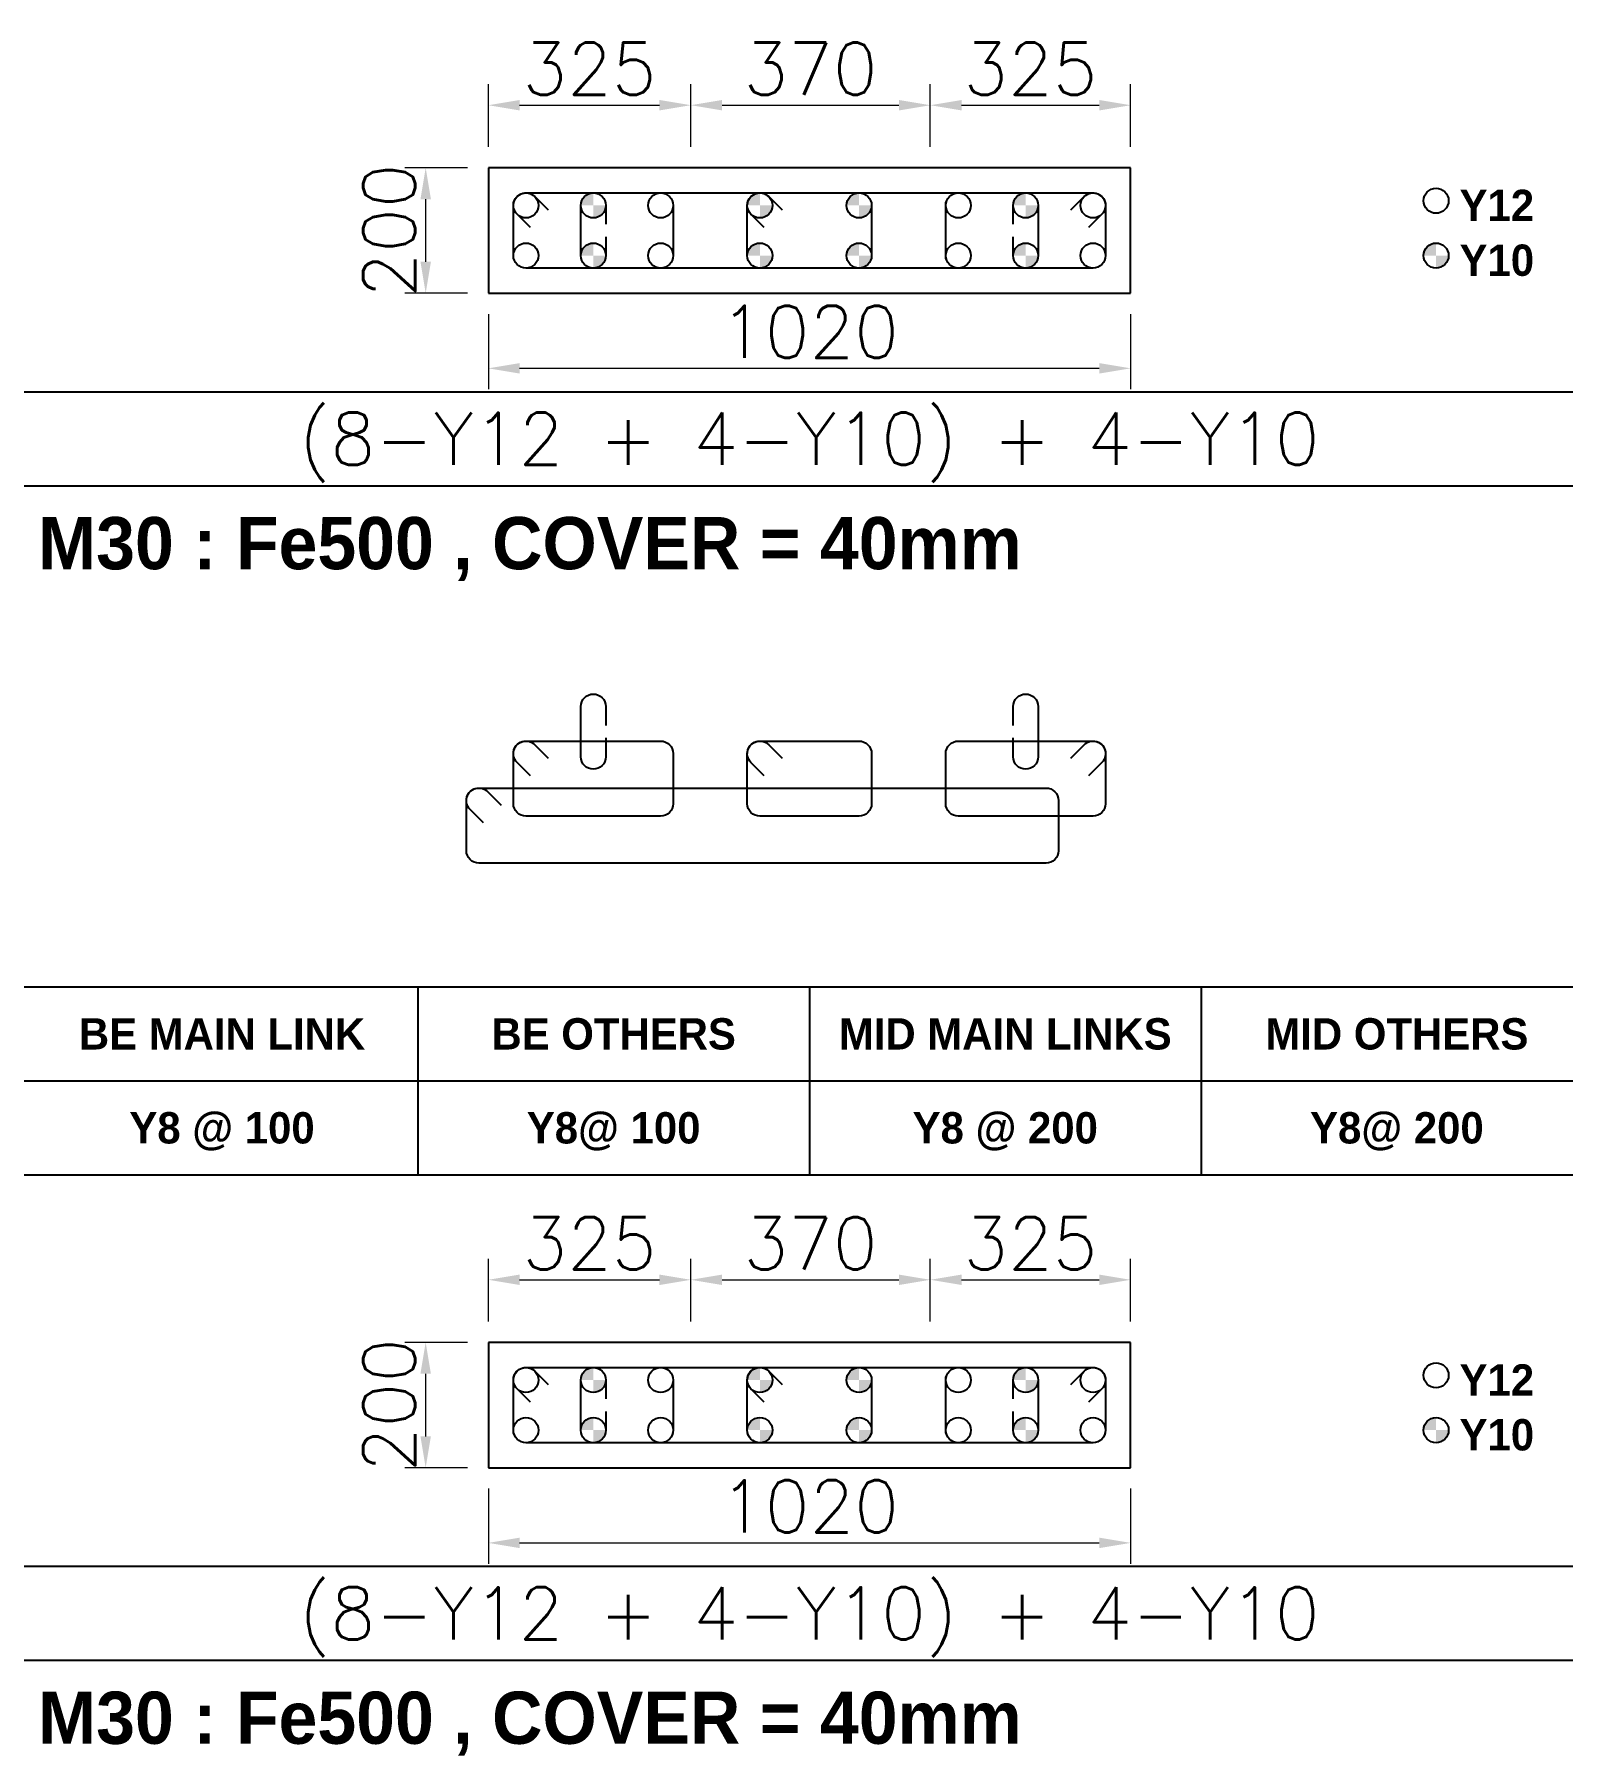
# Model space of a CAD drawing. Header units: millimetres. Extents: x -28707963 to -28231469, y 696001 to 896471.
# Drawn here: x -28267997 to -28260680, y 834840 to 843082 of the extents above; entities that cross this region are included whole.
import ezdxf
from ezdxf.enums import TextEntityAlignment as Align

# ---------------------------------------------------------------- set-up
doc = ezdxf.new("R2010")
doc.units = ezdxf.units.MM
doc.header["$MEASUREMENT"] = 0
doc.header["$PDMODE"] = 34
doc.header["$PDSIZE"] = -8
doc.layers.get('0').update_dxf_attribs({"lineweight": 5})
for name, color, linetype in [('09 COL TEXT-SCH', 2, 'Continuous'), ('14 REINF', 6, 'Continuous'), ('22 TABLE FRAME', 5, 'Continuous'), ('23 STIRRUPS', 5, 'Continuous'), ('TEXT', 4, 'Continuous')]:
    doc.layers.add(name, color=color, linetype=linetype)
doc.layers.add('19 COLUMN', color=1, linetype='Continuous', lineweight=25)
doc.styles.add('adani bold', font='')
doc.styles.add('ROMANS', font='simplex.shx')
doc.styles.get('adani bold').set_extended_font_data('Adani Bold', bold=True)
doc.dimstyles.new('D 50', dxfattribs={"dimscale": 100, "dimtxt": 3, "dimasz": 1.5, "dimexe": 1, "dimexo": 1, "dimgap": 0.5, "dimtad": 1, "dimdec": 0, "dimdsep": 46, "dimtxsty": 'ROMANS', "dimcen": 2.5, "dimclrd": 5, "dimclre": 5, "dimclrt": 4, "dimadec": 0, "dimazin": 0, "dimtfac": 1, "dimtdec": 0, "dimtmove": 0, "dimatfit": 3, "dimfxl": 1, "dimlwd": 0, "dimlwe": 0, "dimarcsym": 0})

# ---------------------------------------------------------------- blocks, each defined once
blk = doc.blocks.new('*D164')
at = {"color": 5, "lineweight": 0, "transparency": 16777216}
for p, q in [((-28265923.6, 836818.4), (-28266223.6, 836818.4)), ((-28266123.6, 836368.4), (-28266123.6, 836668.4)), ((-28265923.6, 836218.4), (-28266223.6, 836218.4))]:
    blk.add_line(p, q, dxfattribs=at)
at = {"color": 5, "transparency": 16777216}
for points in [[(-28266098.6, 836668.4), (-28266148.6, 836668.4), (-28266123.6, 836818.4)], [(-28266148.6, 836368.4), (-28266098.6, 836368.4), (-28266123.6, 836218.4)]]:
    blk.add_solid(points, dxfattribs=at)
at = {"layer": 'Defpoints', "color": 0, "transparency": 16777216}
for p in [(-28266123.6, 836818.4), (-28265823.6, 836818.4), (-28265823.6, 836218.4)]:
    blk.add_point(p, dxfattribs=at)
at = {"color": 4, "transparency": 16777216, "insert": (-28266298.6, 836518.4), "char_height": 250, "attachment_point": 5, "rotation": 90, "style": 'ROMANS'}
blk.add_mtext('200', dxfattribs=at)
blk = doc.blocks.new('*D165')
at = {"color": 5, "lineweight": 0, "transparency": 16777216}
for p, q in [((-28265923.6, 842443.4), (-28266223.6, 842443.4)), ((-28266123.6, 841993.4), (-28266123.6, 842293.4)), ((-28265923.6, 841843.4), (-28266223.6, 841843.4))]:
    blk.add_line(p, q, dxfattribs=at)
at = {"color": 5, "transparency": 16777216}
for points in [[(-28266098.6, 842293.4), (-28266148.6, 842293.4), (-28266123.6, 842443.4)], [(-28266148.6, 841993.4), (-28266098.6, 841993.4), (-28266123.6, 841843.4)]]:
    blk.add_solid(points, dxfattribs=at)
at = {"layer": 'Defpoints', "color": 0, "transparency": 16777216}
for p in [(-28266123.6, 842443.4), (-28265823.6, 842443.4), (-28265823.6, 841843.4)]:
    blk.add_point(p, dxfattribs=at)
at = {"color": 4, "transparency": 16777216, "insert": (-28266298.6, 842143.4), "char_height": 250, "attachment_point": 5, "rotation": 90, "style": 'ROMANS'}
blk.add_mtext('200', dxfattribs=at)
blk = doc.blocks.new('*D674')
at = {"color": 5, "lineweight": 0, "transparency": 16777216}
for p, q in [((-28265823.6, 836118.4), (-28265823.6, 835758.4)), ((-28262748.6, 836118.4), (-28262748.6, 835758.4)), ((-28265673.6, 835858.4), (-28262898.6, 835858.4))]:
    blk.add_line(p, q, dxfattribs=at)
at = {"color": 5, "transparency": 16777216}
for points in [[(-28265673.6, 835883.4), (-28265673.6, 835833.4), (-28265823.6, 835858.4)], [(-28262898.6, 835833.4), (-28262898.6, 835883.4), (-28262748.6, 835858.4)]]:
    blk.add_solid(points, dxfattribs=at)
at = {"layer": 'Defpoints', "color": 0, "transparency": 16777216}
for p in [(-28265823.6, 836218.4), (-28262748.6, 836218.4), (-28262748.6, 835858.4)]:
    blk.add_point(p, dxfattribs=at)
at = {"color": 4, "transparency": 16777216, "insert": (-28264286.1, 836033.4), "char_height": 250, "attachment_point": 5, "style": 'ROMANS'}
blk.add_mtext('1020', dxfattribs=at)
blk = doc.blocks.new('*D675')
at = {"color": 5, "lineweight": 0, "transparency": 16777216}
for p, q in [((-28265823.6, 836918.4), (-28265823.6, 837218.4)), ((-28264854.2, 836918.4), (-28264854.2, 837218.4)), ((-28265673.6, 837118.4), (-28265004.2, 837118.4))]:
    blk.add_line(p, q, dxfattribs=at)
at = {"color": 5, "transparency": 16777216}
for points in [[(-28265673.6, 837143.4), (-28265673.6, 837093.4), (-28265823.6, 837118.4)], [(-28265004.2, 837093.4), (-28265004.2, 837143.4), (-28264854.2, 837118.4)]]:
    blk.add_solid(points, dxfattribs=at)
at = {"layer": 'Defpoints', "color": 0, "transparency": 16777216}
for p in [(-28264854.2, 837118.4), (-28265823.6, 836818.4), (-28264854.2, 836818.4)]:
    blk.add_point(p, dxfattribs=at)
at = {"color": 4, "transparency": 16777216, "insert": (-28265338.9, 837293.4), "char_height": 250, "attachment_point": 5, "style": 'ROMANS'}
blk.add_mtext('325', dxfattribs=at)
blk = doc.blocks.new('*D676')
at = {"color": 5, "lineweight": 0, "transparency": 16777216}
for p, q in [((-28264854.2, 836918.4), (-28264854.2, 837218.4)), ((-28263707.7, 836918.4), (-28263707.7, 837218.4)), ((-28264704.2, 837118.4), (-28263857.7, 837118.4))]:
    blk.add_line(p, q, dxfattribs=at)
at = {"color": 5, "transparency": 16777216}
for points in [[(-28264704.2, 837143.4), (-28264704.2, 837093.4), (-28264854.2, 837118.4)], [(-28263857.7, 837093.4), (-28263857.7, 837143.4), (-28263707.7, 837118.4)]]:
    blk.add_solid(points, dxfattribs=at)
at = {"layer": 'Defpoints', "color": 0, "transparency": 16777216}
for p in [(-28263707.7, 837118.4), (-28264854.2, 836818.4), (-28263707.7, 836818.4)]:
    blk.add_point(p, dxfattribs=at)
at = {"color": 4, "transparency": 16777216, "insert": (-28264280.9, 837293.4), "char_height": 250, "attachment_point": 5, "style": 'ROMANS'}
blk.add_mtext('370', dxfattribs=at)
blk = doc.blocks.new('*D677')
at = {"color": 5, "lineweight": 0, "transparency": 16777216}
for p, q in [((-28263707.7, 836918.4), (-28263707.7, 837218.4)), ((-28262748.6, 836918.4), (-28262748.6, 837218.4)), ((-28263557.7, 837118.4), (-28262898.6, 837118.4))]:
    blk.add_line(p, q, dxfattribs=at)
at = {"color": 5, "transparency": 16777216}
for points in [[(-28263557.7, 837143.4), (-28263557.7, 837093.4), (-28263707.7, 837118.4)], [(-28262898.6, 837093.4), (-28262898.6, 837143.4), (-28262748.6, 837118.4)]]:
    blk.add_solid(points, dxfattribs=at)
at = {"layer": 'Defpoints', "color": 0, "transparency": 16777216}
for p in [(-28262748.6, 837118.4), (-28263707.7, 836818.4), (-28262748.6, 836818.4)]:
    blk.add_point(p, dxfattribs=at)
at = {"color": 4, "transparency": 16777216, "insert": (-28263228.2, 837293.4), "char_height": 250, "attachment_point": 5, "style": 'ROMANS'}
blk.add_mtext('325', dxfattribs=at)
blk = doc.blocks.new('*D678')
at = {"color": 5, "lineweight": 0, "transparency": 16777216}
for p, q in [((-28265823.6, 841743.4), (-28265823.6, 841383.4)), ((-28262748.6, 841743.4), (-28262748.6, 841383.4)), ((-28265673.6, 841483.4), (-28262898.6, 841483.4))]:
    blk.add_line(p, q, dxfattribs=at)
at = {"color": 5, "transparency": 16777216}
for points in [[(-28265673.6, 841508.4), (-28265673.6, 841458.4), (-28265823.6, 841483.4)], [(-28262898.6, 841458.4), (-28262898.6, 841508.4), (-28262748.6, 841483.4)]]:
    blk.add_solid(points, dxfattribs=at)
at = {"layer": 'Defpoints', "color": 0, "transparency": 16777216}
for p in [(-28265823.6, 841843.4), (-28262748.6, 841843.4), (-28262748.6, 841483.4)]:
    blk.add_point(p, dxfattribs=at)
at = {"color": 4, "transparency": 16777216, "insert": (-28264286.1, 841658.4), "char_height": 250, "attachment_point": 5, "style": 'ROMANS'}
blk.add_mtext('1020', dxfattribs=at)
blk = doc.blocks.new('*D679')
at = {"color": 5, "lineweight": 0, "transparency": 16777216}
for p, q in [((-28265823.6, 842543.4), (-28265823.6, 842843.4)), ((-28264854.2, 842543.4), (-28264854.2, 842843.4)), ((-28265673.6, 842743.4), (-28265004.2, 842743.4))]:
    blk.add_line(p, q, dxfattribs=at)
at = {"color": 5, "transparency": 16777216}
for points in [[(-28265673.6, 842768.4), (-28265673.6, 842718.4), (-28265823.6, 842743.4)], [(-28265004.2, 842718.4), (-28265004.2, 842768.4), (-28264854.2, 842743.4)]]:
    blk.add_solid(points, dxfattribs=at)
at = {"layer": 'Defpoints', "color": 0, "transparency": 16777216}
for p in [(-28264854.2, 842743.4), (-28265823.6, 842443.4), (-28264854.2, 842443.4)]:
    blk.add_point(p, dxfattribs=at)
at = {"color": 4, "transparency": 16777216, "insert": (-28265338.9, 842918.4), "char_height": 250, "attachment_point": 5, "style": 'ROMANS'}
blk.add_mtext('325', dxfattribs=at)
blk = doc.blocks.new('*D680')
at = {"color": 5, "lineweight": 0, "transparency": 16777216}
for p, q in [((-28264854.2, 842543.4), (-28264854.2, 842843.4)), ((-28263707.7, 842543.4), (-28263707.7, 842843.4)), ((-28264704.2, 842743.4), (-28263857.7, 842743.4))]:
    blk.add_line(p, q, dxfattribs=at)
at = {"color": 5, "transparency": 16777216}
for points in [[(-28264704.2, 842768.4), (-28264704.2, 842718.4), (-28264854.2, 842743.4)], [(-28263857.7, 842718.4), (-28263857.7, 842768.4), (-28263707.7, 842743.4)]]:
    blk.add_solid(points, dxfattribs=at)
at = {"layer": 'Defpoints', "color": 0, "transparency": 16777216}
for p in [(-28263707.7, 842743.4), (-28264854.2, 842443.4), (-28263707.7, 842443.4)]:
    blk.add_point(p, dxfattribs=at)
at = {"color": 4, "transparency": 16777216, "insert": (-28264280.9, 842918.4), "char_height": 250, "attachment_point": 5, "style": 'ROMANS'}
blk.add_mtext('370', dxfattribs=at)
blk = doc.blocks.new('*D681')
at = {"color": 5, "lineweight": 0, "transparency": 16777216}
for p, q in [((-28263707.7, 842543.4), (-28263707.7, 842843.4)), ((-28262748.6, 842543.4), (-28262748.6, 842843.4)), ((-28263557.7, 842743.4), (-28262898.6, 842743.4))]:
    blk.add_line(p, q, dxfattribs=at)
at = {"color": 5, "transparency": 16777216}
for points in [[(-28263557.7, 842768.4), (-28263557.7, 842718.4), (-28263707.7, 842743.4)], [(-28262898.6, 842718.4), (-28262898.6, 842768.4), (-28262748.6, 842743.4)]]:
    blk.add_solid(points, dxfattribs=at)
at = {"layer": 'Defpoints', "color": 0, "transparency": 16777216}
for p in [(-28262748.6, 842743.4), (-28263707.7, 842443.4), (-28262748.6, 842443.4)]:
    blk.add_point(p, dxfattribs=at)
at = {"color": 4, "transparency": 16777216, "insert": (-28263228.2, 842918.4), "char_height": 250, "attachment_point": 5, "style": 'ROMANS'}
blk.add_mtext('325', dxfattribs=at)

msp = doc.modelspace()

# ---------------------------------------------------------------- hatches: boundary and pattern name
at = {"layer": '14 REINF'}
h = msp.add_hatch(color=6, dxfattribs=at)
edge = h.paths.add_edge_path(flags=0)
edge.add_line((-28265381.1, 842263.4), (-28265321.1, 842263.4))
edge.add_line((-28265321.1, 842263.4), (-28265321.1, 842323.4))
edge.add_arc((-28265321.1, 842263.4), 60, 90, 180)
edge = h.paths.add_edge_path(flags=0)
edge.add_line((-28265261.1, 842263.4), (-28265321.1, 842263.4))
edge.add_line((-28265321.1, 842263.4), (-28265321.1, 842203.4))
edge.add_arc((-28265321.1, 842263.4), 60, 270, 360)
h = msp.add_hatch(color=6, dxfattribs=at)
edge = h.paths.add_edge_path(flags=0)
edge.add_line((-28264583.6, 842263.4), (-28264523.6, 842263.4))
edge.add_line((-28264523.6, 842263.4), (-28264523.6, 842323.4))
edge.add_arc((-28264523.6, 842263.4), 60, 90, 180)
edge = h.paths.add_edge_path(flags=0)
edge.add_line((-28264463.6, 842263.4), (-28264523.6, 842263.4))
edge.add_line((-28264523.6, 842263.4), (-28264523.6, 842203.4))
edge.add_arc((-28264523.6, 842263.4), 60, 270, 360)
h = msp.add_hatch(color=6, dxfattribs=at)
edge = h.paths.add_edge_path(flags=0)
edge.add_line((-28264108.6, 842263.4), (-28264048.6, 842263.4))
edge.add_line((-28264048.6, 842263.4), (-28264048.6, 842323.4))
edge.add_arc((-28264048.6, 842263.4), 60, 90, 180)
edge = h.paths.add_edge_path(flags=0)
edge.add_line((-28263988.6, 842263.4), (-28264048.6, 842263.4))
edge.add_line((-28264048.6, 842263.4), (-28264048.6, 842203.4))
edge.add_arc((-28264048.6, 842263.4), 60, 270, 360)
h = msp.add_hatch(color=6, dxfattribs=at)
edge = h.paths.add_edge_path(flags=0)
edge.add_line((-28263311.1, 842263.4), (-28263251.1, 842263.4))
edge.add_line((-28263251.1, 842263.4), (-28263251.1, 842323.4))
edge.add_arc((-28263251.1, 842263.4), 60, 90, 180)
edge = h.paths.add_edge_path(flags=0)
edge.add_line((-28263191.1, 842263.4), (-28263251.1, 842263.4))
edge.add_line((-28263251.1, 842263.4), (-28263251.1, 842203.4))
edge.add_arc((-28263251.1, 842263.4), 60, 270, 360)
h = msp.add_hatch(color=6, dxfattribs=at)
edge = h.paths.add_edge_path(flags=0)
edge.add_line((-28265381.1, 842023.4), (-28265321.1, 842023.4))
edge.add_line((-28265321.1, 842023.4), (-28265321.1, 842083.4))
edge.add_arc((-28265321.1, 842023.4), 60, 90, 180)
edge = h.paths.add_edge_path(flags=0)
edge.add_line((-28265261.1, 842023.4), (-28265321.1, 842023.4))
edge.add_line((-28265321.1, 842023.4), (-28265321.1, 841963.4))
edge.add_arc((-28265321.1, 842023.4), 60, 270, 360)
h = msp.add_hatch(color=6, dxfattribs=at)
edge = h.paths.add_edge_path(flags=0)
edge.add_line((-28264583.6, 842023.4), (-28264523.6, 842023.4))
edge.add_line((-28264523.6, 842023.4), (-28264523.6, 842083.4))
edge.add_arc((-28264523.6, 842023.4), 60, 90, 180)
edge = h.paths.add_edge_path(flags=0)
edge.add_line((-28264463.6, 842023.4), (-28264523.6, 842023.4))
edge.add_line((-28264523.6, 842023.4), (-28264523.6, 841963.4))
edge.add_arc((-28264523.6, 842023.4), 60, 270, 360)
h = msp.add_hatch(color=6, dxfattribs=at)
edge = h.paths.add_edge_path(flags=0)
edge.add_line((-28264108.6, 842023.4), (-28264048.6, 842023.4))
edge.add_line((-28264048.6, 842023.4), (-28264048.6, 842083.4))
edge.add_arc((-28264048.6, 842023.4), 60, 90, 180)
edge = h.paths.add_edge_path(flags=0)
edge.add_line((-28263988.6, 842023.4), (-28264048.6, 842023.4))
edge.add_line((-28264048.6, 842023.4), (-28264048.6, 841963.4))
edge.add_arc((-28264048.6, 842023.4), 60, 270, 360)
h = msp.add_hatch(color=6, dxfattribs=at)
edge = h.paths.add_edge_path(flags=0)
edge.add_line((-28263311.1, 842023.4), (-28263251.1, 842023.4))
edge.add_line((-28263251.1, 842023.4), (-28263251.1, 842083.4))
edge.add_arc((-28263251.1, 842023.4), 60, 90, 180)
edge = h.paths.add_edge_path(flags=0)
edge.add_line((-28263191.1, 842023.4), (-28263251.1, 842023.4))
edge.add_line((-28263251.1, 842023.4), (-28263251.1, 841963.4))
edge.add_arc((-28263251.1, 842023.4), 60, 270, 360)
h = msp.add_hatch(color=6, dxfattribs=at)
edge = h.paths.add_edge_path(flags=0)
edge.add_line((-28261346.1, 842023.4), (-28261286.1, 842023.4))
edge.add_line((-28261286.1, 842023.4), (-28261286.1, 842083.4))
edge.add_arc((-28261286.1, 842023.4), 60, 90, 180)
edge = h.paths.add_edge_path(flags=0)
edge.add_line((-28261226.1, 842023.4), (-28261286.1, 842023.4))
edge.add_line((-28261286.1, 842023.4), (-28261286.1, 841963.4))
edge.add_arc((-28261286.1, 842023.4), 60, 270, 360)
h = msp.add_hatch(color=6, dxfattribs=at)
edge = h.paths.add_edge_path(flags=0)
edge.add_line((-28265381.1, 836638.4), (-28265321.1, 836638.4))
edge.add_line((-28265321.1, 836638.4), (-28265321.1, 836698.4))
edge.add_arc((-28265321.1, 836638.4), 60, 90, 180)
edge = h.paths.add_edge_path(flags=0)
edge.add_line((-28265261.1, 836638.4), (-28265321.1, 836638.4))
edge.add_line((-28265321.1, 836638.4), (-28265321.1, 836578.4))
edge.add_arc((-28265321.1, 836638.4), 60, 270, 360)
h = msp.add_hatch(color=6, dxfattribs=at)
edge = h.paths.add_edge_path(flags=0)
edge.add_line((-28264583.6, 836638.4), (-28264523.6, 836638.4))
edge.add_line((-28264523.6, 836638.4), (-28264523.6, 836698.4))
edge.add_arc((-28264523.6, 836638.4), 60, 90, 180)
edge = h.paths.add_edge_path(flags=0)
edge.add_line((-28264463.6, 836638.4), (-28264523.6, 836638.4))
edge.add_line((-28264523.6, 836638.4), (-28264523.6, 836578.4))
edge.add_arc((-28264523.6, 836638.4), 60, 270, 360)
h = msp.add_hatch(color=6, dxfattribs=at)
edge = h.paths.add_edge_path(flags=0)
edge.add_line((-28264108.6, 836638.4), (-28264048.6, 836638.4))
edge.add_line((-28264048.6, 836638.4), (-28264048.6, 836698.4))
edge.add_arc((-28264048.6, 836638.4), 60, 90, 180)
edge = h.paths.add_edge_path(flags=0)
edge.add_line((-28263988.6, 836638.4), (-28264048.6, 836638.4))
edge.add_line((-28264048.6, 836638.4), (-28264048.6, 836578.4))
edge.add_arc((-28264048.6, 836638.4), 60, 270, 360)
h = msp.add_hatch(color=6, dxfattribs=at)
edge = h.paths.add_edge_path(flags=0)
edge.add_line((-28263311.1, 836638.4), (-28263251.1, 836638.4))
edge.add_line((-28263251.1, 836638.4), (-28263251.1, 836698.4))
edge.add_arc((-28263251.1, 836638.4), 60, 90, 180)
edge = h.paths.add_edge_path(flags=0)
edge.add_line((-28263191.1, 836638.4), (-28263251.1, 836638.4))
edge.add_line((-28263251.1, 836638.4), (-28263251.1, 836578.4))
edge.add_arc((-28263251.1, 836638.4), 60, 270, 360)
h = msp.add_hatch(color=6, dxfattribs=at)
edge = h.paths.add_edge_path(flags=0)
edge.add_line((-28265381.1, 836398.4), (-28265321.1, 836398.4))
edge.add_line((-28265321.1, 836398.4), (-28265321.1, 836458.4))
edge.add_arc((-28265321.1, 836398.4), 60, 90, 180)
edge = h.paths.add_edge_path(flags=0)
edge.add_line((-28265261.1, 836398.4), (-28265321.1, 836398.4))
edge.add_line((-28265321.1, 836398.4), (-28265321.1, 836338.4))
edge.add_arc((-28265321.1, 836398.4), 60, 270, 360)
h = msp.add_hatch(color=6, dxfattribs=at)
edge = h.paths.add_edge_path(flags=0)
edge.add_line((-28264583.6, 836398.4), (-28264523.6, 836398.4))
edge.add_line((-28264523.6, 836398.4), (-28264523.6, 836458.4))
edge.add_arc((-28264523.6, 836398.4), 60, 90, 180)
edge = h.paths.add_edge_path(flags=0)
edge.add_line((-28264463.6, 836398.4), (-28264523.6, 836398.4))
edge.add_line((-28264523.6, 836398.4), (-28264523.6, 836338.4))
edge.add_arc((-28264523.6, 836398.4), 60, 270, 360)
h = msp.add_hatch(color=6, dxfattribs=at)
edge = h.paths.add_edge_path(flags=0)
edge.add_line((-28264108.6, 836398.4), (-28264048.6, 836398.4))
edge.add_line((-28264048.6, 836398.4), (-28264048.6, 836458.4))
edge.add_arc((-28264048.6, 836398.4), 60, 90, 180)
edge = h.paths.add_edge_path(flags=0)
edge.add_line((-28263988.6, 836398.4), (-28264048.6, 836398.4))
edge.add_line((-28264048.6, 836398.4), (-28264048.6, 836338.4))
edge.add_arc((-28264048.6, 836398.4), 60, 270, 360)
h = msp.add_hatch(color=6, dxfattribs=at)
edge = h.paths.add_edge_path(flags=0)
edge.add_line((-28263311.1, 836398.4), (-28263251.1, 836398.4))
edge.add_line((-28263251.1, 836398.4), (-28263251.1, 836458.4))
edge.add_arc((-28263251.1, 836398.4), 60, 90, 180)
edge = h.paths.add_edge_path(flags=0)
edge.add_line((-28263191.1, 836398.4), (-28263251.1, 836398.4))
edge.add_line((-28263251.1, 836398.4), (-28263251.1, 836338.4))
edge.add_arc((-28263251.1, 836398.4), 60, 270, 360)
h = msp.add_hatch(color=6, dxfattribs=at)
edge = h.paths.add_edge_path(flags=0)
edge.add_line((-28261346.1, 836398.4), (-28261286.1, 836398.4))
edge.add_line((-28261286.1, 836398.4), (-28261286.1, 836458.4))
edge.add_arc((-28261286.1, 836398.4), 60, 90, 180)
edge = h.paths.add_edge_path(flags=0)
edge.add_line((-28261226.1, 836398.4), (-28261286.1, 836398.4))
edge.add_line((-28261286.1, 836398.4), (-28261286.1, 836338.4))
edge.add_arc((-28261286.1, 836398.4), 60, 270, 360)

# ---------------------------------------------------------------- linework, layer by layer
at = {"layer": '14 REINF', "color": 6}
for centre in [(-28265643.6, 842263.4), (-28265321.1, 842263.4), (-28264998.6, 842263.4), (-28264523.6, 842263.4), (-28264048.6, 842263.4), (-28263573.6, 842263.4), (-28263251.1, 842263.4), (-28262928.6, 842263.4), (-28261286.1, 842285.9), (-28265643.6, 842023.4), (-28265321.1, 842023.4), (-28264998.6, 842023.4), (-28264523.6, 842023.4), (-28264048.6, 842023.4), (-28263573.6, 842023.4), (-28263251.1, 842023.4), (-28262928.6, 842023.4), (-28261286.1, 842023.4), (-28265643.6, 836638.4), (-28265321.1, 836638.4), (-28264998.6, 836638.4), (-28264523.6, 836638.4), (-28264048.6, 836638.4), (-28263573.6, 836638.4), (-28263251.1, 836638.4), (-28262928.6, 836638.4), (-28261286.1, 836660.9), (-28265643.6, 836398.4), (-28265321.1, 836398.4), (-28264998.6, 836398.4), (-28264523.6, 836398.4), (-28264048.6, 836398.4), (-28263573.6, 836398.4), (-28263251.1, 836398.4), (-28262928.6, 836398.4), (-28261286.1, 836398.4)]:
    msp.add_circle(centre, 60, dxfattribs=at)
at = {"layer": '19 COLUMN', "color": 4}
for points in [[(-28262748.6, 842443.4), (-28265823.6, 842443.4)], [(-28265823.6, 842443.4), (-28265823.6, 841843.4)], [(-28262748.6, 841843.4), (-28262748.6, 842443.4)], [(-28265823.6, 841843.4), (-28262748.6, 841843.4)], [(-28262748.6, 836818.4), (-28265823.6, 836818.4)], [(-28265823.6, 836818.4), (-28265823.6, 836218.4)], [(-28262748.6, 836218.4), (-28262748.6, 836818.4)], [(-28265823.6, 836218.4), (-28262748.6, 836218.4)]]:
    msp.add_lwpolyline(points, dxfattribs=at)
at = {"layer": '22 TABLE FRAME', "color": 5, "linetype": 'Continuous'}
for p, q in [((-28330286.1, 841371.2), (-28245536.1, 841371.2)), ((-28334786.1, 840921.2), (-28245536.1, 840921.2)), ((-28330286.1, 838521.2), (-28245536.1, 838521.2)), ((-28266161.1, 838521.2), (-28266161.1, 837621.2)), ((-28264286.1, 838521.2), (-28264286.1, 837621.2)), ((-28262411.1, 838521.2), (-28262411.1, 837621.2)), ((-28330286.1, 838071.2), (-28245536.1, 838071.2)), ((-28330286.1, 837621.2), (-28245536.1, 837621.2)), ((-28330286.1, 835746.2), (-28245536.1, 835746.2)), ((-28334786.1, 835296.2), (-28245536.1, 835296.2))]:
    msp.add_line(p, q, dxfattribs=at)
at = {"layer": '23 STIRRUPS', "color": 5}
for points in [[(-28265622.4, 842157.3), (-28265686, 842220.9, -0.668178), (-28265643.6, 842323.4), (-28262928.6, 842323.4, -0.414214), (-28262868.6, 842263.4), (-28262868.6, 842023.4, -0.414214), (-28262928.6, 841963.4), (-28265643.6, 841963.4, -0.414214), (-28265703.6, 842023.4), (-28265703.6, 842263.4, -0.668179), (-28265601.2, 842305.8), (-28265537.5, 842242.1)], [(-28265622.4, 842157.3), (-28265686, 842220.9, -0.668178), (-28265643.6, 842323.4), (-28264998.6, 842323.4, -0.414214), (-28264938.6, 842263.4), (-28264938.6, 842023.4, -0.414214), (-28264998.6, 841963.4), (-28265643.6, 841963.4, -0.414214), (-28265703.6, 842023.4), (-28265703.6, 842263.4, -0.668179), (-28265601.2, 842305.8), (-28265537.5, 842242.1)], [(-28265261.1, 842113.4), (-28265261.1, 842023.4, -1), (-28265381.1, 842023.4), (-28265381.1, 842263.4, -1), (-28265261.1, 842263.4), (-28265261.1, 842173.4)], [(-28264502.4, 842157.3), (-28264566.1, 842220.9, -0.668314), (-28264523.6, 842323.4), (-28264048.6, 842323.4, -0.414323), (-28263988.6, 842263.4), (-28263988.6, 842023.4, -0.414323), (-28264048.6, 841963.4), (-28264523.6, 841963.4, -0.414323), (-28264583.6, 842023.4), (-28264583.6, 842263.4, -0.668179), (-28264481.2, 842305.8), (-28264417.6, 842242.1)], [(-28263034.7, 842242.1), (-28262971, 842305.8, -0.668179), (-28262868.6, 842263.4), (-28262868.6, 842023.4, -0.414214), (-28262928.6, 841963.4), (-28263573.6, 841963.4, -0.414214), (-28263633.6, 842023.4), (-28263633.6, 842263.4, -0.414214), (-28263573.6, 842323.4), (-28262928.6, 842323.4, -0.668178), (-28262886.2, 842220.9), (-28262949.8, 842157.3)], [(-28263311.1, 842173.4), (-28263311.1, 842263.4, -1), (-28263191.1, 842263.4), (-28263191.1, 842023.4, -1), (-28263311.1, 842023.4), (-28263311.1, 842113.4)], [(-28265261.1, 839713.4), (-28265261.1, 839623.4, -1), (-28265381.1, 839623.4), (-28265381.1, 839863.4, -1), (-28265261.1, 839863.4), (-28265261.1, 839773.4)], [(-28263311.1, 839773.4), (-28263311.1, 839863.4, -1), (-28263191.1, 839863.4), (-28263191.1, 839623.4, -1), (-28263311.1, 839623.4), (-28263311.1, 839713.4)], [(-28265622.4, 839532.3), (-28265686, 839595.9, -0.668178), (-28265643.6, 839698.4), (-28264998.6, 839698.4, -0.414214), (-28264938.6, 839638.4), (-28264938.6, 839398.4, -0.414214), (-28264998.6, 839338.4), (-28265643.6, 839338.4, -0.414214), (-28265703.6, 839398.4), (-28265703.6, 839638.4, -0.668179), (-28265601.2, 839680.8), (-28265537.5, 839617.1)], [(-28264502.4, 839532.3), (-28264566.1, 839595.9, -0.668314), (-28264523.6, 839698.4), (-28264048.6, 839698.4, -0.414323), (-28263988.6, 839638.4), (-28263988.6, 839398.4, -0.414323), (-28264048.6, 839338.4), (-28264523.6, 839338.4, -0.414323), (-28264583.6, 839398.4), (-28264583.6, 839638.4, -0.668179), (-28264481.2, 839680.8), (-28264417.6, 839617.1)], [(-28263034.7, 839617.1), (-28262971, 839680.8, -0.668179), (-28262868.6, 839638.4), (-28262868.6, 839398.4, -0.414214), (-28262928.6, 839338.4), (-28263573.6, 839338.4, -0.414214), (-28263633.6, 839398.4), (-28263633.6, 839638.4, -0.414214), (-28263573.6, 839698.4), (-28262928.6, 839698.4, -0.668178), (-28262886.2, 839595.9), (-28262949.8, 839532.3)], [(-28265847.4, 839307.3), (-28265911, 839370.9, -0.668178), (-28265868.6, 839473.4), (-28263153.6, 839473.4, -0.414214), (-28263093.6, 839413.4), (-28263093.6, 839173.4, -0.414214), (-28263153.6, 839113.4), (-28265868.6, 839113.4, -0.414214), (-28265928.6, 839173.4), (-28265928.6, 839413.4, -0.668179), (-28265826.2, 839455.8), (-28265762.5, 839392.1)], [(-28265622.4, 836532.3), (-28265686, 836595.9, -0.668178), (-28265643.6, 836698.4), (-28262928.6, 836698.4, -0.414214), (-28262868.6, 836638.4), (-28262868.6, 836398.4, -0.414214), (-28262928.6, 836338.4), (-28265643.6, 836338.4, -0.414214), (-28265703.6, 836398.4), (-28265703.6, 836638.4, -0.668179), (-28265601.2, 836680.8), (-28265537.5, 836617.1)], [(-28265622.4, 836532.3), (-28265686, 836595.9, -0.668178), (-28265643.6, 836698.4), (-28264998.6, 836698.4, -0.414214), (-28264938.6, 836638.4), (-28264938.6, 836398.4, -0.414214), (-28264998.6, 836338.4), (-28265643.6, 836338.4, -0.414214), (-28265703.6, 836398.4), (-28265703.6, 836638.4, -0.668179), (-28265601.2, 836680.8), (-28265537.5, 836617.1)], [(-28265261.1, 836488.4), (-28265261.1, 836398.4, -1), (-28265381.1, 836398.4), (-28265381.1, 836638.4, -1), (-28265261.1, 836638.4), (-28265261.1, 836548.4)], [(-28264502.4, 836532.3), (-28264566.1, 836595.9, -0.668314), (-28264523.6, 836698.4), (-28264048.6, 836698.4, -0.414323), (-28263988.6, 836638.4), (-28263988.6, 836398.4, -0.414323), (-28264048.6, 836338.4), (-28264523.6, 836338.4, -0.414323), (-28264583.6, 836398.4), (-28264583.6, 836638.4, -0.668179), (-28264481.2, 836680.8), (-28264417.6, 836617.1)], [(-28263034.7, 836617.1), (-28262971, 836680.8, -0.668179), (-28262868.6, 836638.4), (-28262868.6, 836398.4, -0.414214), (-28262928.6, 836338.4), (-28263573.6, 836338.4, -0.414214), (-28263633.6, 836398.4), (-28263633.6, 836638.4, -0.414214), (-28263573.6, 836698.4), (-28262928.6, 836698.4, -0.668178), (-28262886.2, 836595.9), (-28262949.8, 836532.3)], [(-28263311.1, 836548.4), (-28263311.1, 836638.4, -1), (-28263191.1, 836638.4), (-28263191.1, 836398.4, -1), (-28263311.1, 836398.4), (-28263311.1, 836488.4)]]:
    msp.add_lwpolyline(points, format="xyb", dxfattribs=at)

# ---------------------------------------------------------------- texts
at = {"layer": '09 COL TEXT-SCH', "color": 3, "linetype": 'Continuous', "style": 'ROMANS'}
for p in [(-28264286.1, 841146.2), (-28264286.1, 835521.2)]:
    msp.add_text('(8-Y12 + 4-Y10) + 4-Y10', height=250, dxfattribs=at).set_placement(p, align=Align.MIDDLE_CENTER)
at = {"layer": 'TEXT', "style": 'adani bold'}
for s, p in [('Y12', (-28261173.6, 842263.7)), ('Y10', (-28261173.6, 842001.2)), ('Y12', (-28261173.6, 836638.7)), ('Y10', (-28261173.6, 836376.2))]:
    msp.add_text(s, height=150, dxfattribs=at).set_placement(p, align=Align.MIDDLE_LEFT)
at = {"layer": 'TEXT', "lineweight": 40, "style": 'adani bold'}
for p in [(-28267979.8, 840521.2), (-28267979.8, 834896.2)]:
    msp.add_text('M30 : Fe500 , COVER = 40mm', height=250, dxfattribs=at).set_placement(p)
at = {"layer": 'TEXT', "style": 'adani bold'}
for s, p in [('BE MAIN LINK', (-28267098.6, 838296.2)), ('BE OTHERS', (-28265223.6, 838296.2)), ('MID MAIN LINKS', (-28263348.6, 838296.2)), ('MID OTHERS', (-28261473.6, 838296.2)), ('Y8 @ 100', (-28267098.6, 837846.2)), ('Y8@ 100', (-28265223.6, 837846.2)), ('Y8 @ 200', (-28263348.6, 837846.2)), ('Y8@ 200', (-28261473.6, 837846.2))]:
    msp.add_text(s, height=150, dxfattribs=at).set_placement(p, align=Align.MIDDLE_CENTER)

# ---------------------------------------------------------------- dimensions: what is measured, and where the dimension line sits
for p1, p2, distance, text, picture, middle in [((-28265823.6, 842443.4), (-28264854.2, 842443.4), 300, '325', '*D679', (-28265338.9, 842918.4)), ((-28264854.2, 842443.4), (-28263707.7, 842443.4), 300, '370', '*D680', (-28264280.9, 842918.4)), ((-28263707.7, 842443.4), (-28262748.6, 842443.4), 300, '325', '*D681', (-28263228.2, 842918.4)), ((-28265823.6, 841843.4), (-28262748.6, 841843.4), -360, '1020', '*D678', (-28264286.1, 841658.4)), ((-28265823.6, 836818.4), (-28264854.2, 836818.4), 300, '325', '*D675', (-28265338.9, 837293.4)), ((-28264854.2, 836818.4), (-28263707.7, 836818.4), 300, '370', '*D676', (-28264280.9, 837293.4)), ((-28263707.7, 836818.4), (-28262748.6, 836818.4), 300, '325', '*D677', (-28263228.2, 837293.4)), ((-28265823.6, 836218.4), (-28262748.6, 836218.4), -360, '1020', '*D674', (-28264286.1, 836033.4))]:
    dim = msp.add_aligned_dim(p1=p1, p2=p2, distance=distance, text=text, dimstyle='D 50', override={"dimtxt": 2.5, "dimtxsty": 'ROMANS'})
    dim.commit()
    dim.dimension.update_dxf_attribs({"geometry": picture, "text_midpoint": middle})
for base, p1, p2, picture, middle in [((-28266123.6, 842443.4), (-28265823.6, 841843.4), (-28265823.6, 842443.4), '*D165', (-28266123.6, 842143.4)), ((-28266123.6, 836818.4), (-28265823.6, 836218.4), (-28265823.6, 836818.4), '*D164', (-28266123.6, 836518.4))]:
    dim = msp.add_linear_dim(base=base, p1=p1, p2=p2, angle=90, text='200', dimstyle='D 50', override={"dimtxt": 2.5})
    dim.commit()
    dim.dimension.update_dxf_attribs({"geometry": picture, "text_midpoint": middle, "dimtype": 161})

doc.saveas('drawing.dxf')
